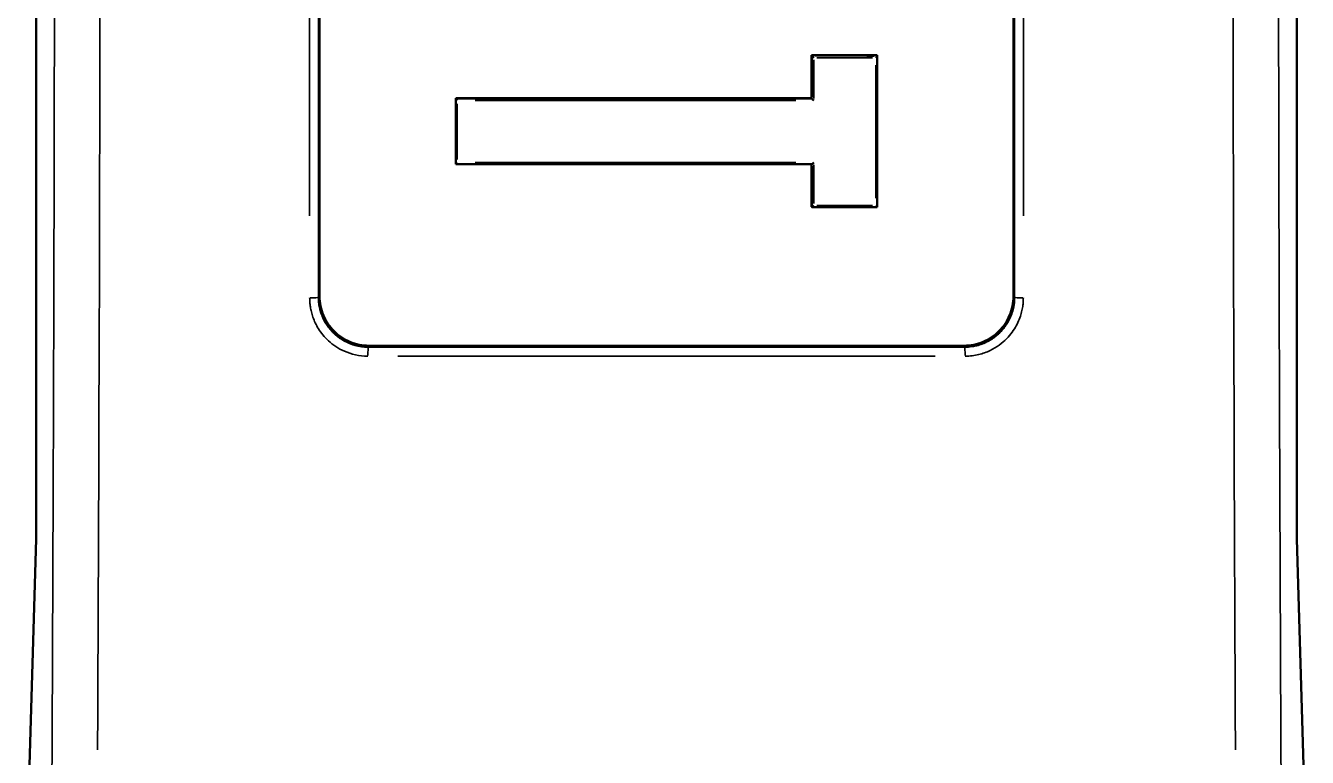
# Model space of a CAD drawing. Header units: millimetres. Extents: x 40 to 2195, y 40 to 1687.
# Drawn here: x 456.8 to 534, y 803.5 to 847.7 of the extents above; entities that cross this region are included whole.
import ezdxf

# ---------------------------------------------------------------- set-up
doc = ezdxf.new("R2010")
doc.units = ezdxf.units.MM
doc.header["$LTSCALE"] = 8
doc.layers.add('Visible (ISO)', color=7, linetype='Continuous', lineweight=50)
doc.layers.add('Visible Narrow (ISO)', color=7, linetype='Continuous', lineweight=35)

msp = doc.modelspace()

# ---------------------------------------------------------------- linework, layer by layer
at = {"layer": 'Visible (ISO)'}
for p, q in [((457.408, 961.526), (457.408, 816.708)), ((533.408, 961.526), (533.408, 816.708)), ((474.442, 930.218), (474.442, 831.294)), ((504.151, 845.868), (504.151, 843.283)), ((504.18, 845.827), (504.151, 845.868)), ((508.113, 845.825), (508.114, 845.866)), ((508.114, 845.866), (508.114, 836.736)), ((482.701, 843.283), (482.701, 839.319)), ((504.151, 843.283), (482.701, 843.283)), ((482.702, 843.239), (482.701, 843.283)), ((504.18, 843.239), (504.151, 843.283)), ((457.408, 841.256), (457.408, 816.708)), ((533.408, 841.256), (533.408, 816.708)), ((482.702, 839.306), (482.701, 839.319)), ((482.702, 839.306), (504.18, 839.306)), ((504.151, 839.306), (504.151, 836.735)), ((504.18, 836.719), (504.151, 836.735)), ((508.113, 836.72), (508.114, 836.736)), ((457.408, 816.708), (456.779, 795.256)), ((533.408, 816.708), (534.036, 795.256))]:
    msp.add_line(p, q, dxfattribs=at)
for centre, radius, start, end in [((515.408, 848.256), 1.25, 320.53592, 320.54059), ((515.408, 846.856), 1.6, 307.0941, 307.09776)]:
    msp.add_arc(centre, radius, start, end, dxfattribs=at)
for centre, major_axis, ratio, start_param, end_param in [((495.444, 878.455), (-398.155, 1.042), 0.081807, 1.592882, 1.602839), ((504.28, 845.727), (-0.1, 0.1), 0.012497, 0.069466, 1.605501), ((508.013, 845.726), (0.0999, 0.0999), 0.039458, 4.704259, 6.240699), ((482.802, 843.139), (-0.0999, 0.0999), 0.042305, 0.045387, 1.581421), ((504.28, 843.139), (-0.1, 0.1), 0.015355, 0.072318, 1.608343), ((482.802, 839.406), (-0.1, -0.1), 0.014755, 6.271537, 7.807581), ((504.28, 839.406), (-0.0999, -0.0999), 0.041708, 0.01522, 1.551656), ((504.28, 836.819), (-0.0999, -0.0999), 0.044555, 0.012436, 1.548474), ((495.405, 849.513), (398.369, -0.282), 0.032108, 4.734441, 4.744315), ((508.013, 836.82), (0.1, -0.1), 0.017609, 4.76164, 6.297682), ((495.408, 828.317), (337.098, 0), 0.000076, 4.65909, 4.765688), ((495.408, 828.394), (-396.947, 0), 0.000076, 1.525607, 1.615986)]:
    msp.add_ellipse(centre, major_axis=major_axis, ratio=ratio, start_param=start_param, end_param=end_param, dxfattribs=at)
for points, knots in [([(516.373, 831.294), (516.373, 835.417), (516.373, 839.54), (516.373, 843.665), (516.373, 847.791), (516.373, 851.918), (516.373, 856.047), (516.373, 860.579), (516.373, 865.113), (516.373, 869.648), (516.373, 873.378), (516.373, 877.108), (516.373, 880.837), (516.373, 885.039), (516.373, 889.239), (516.373, 893.435), (516.373, 897.49), (516.373, 901.541), (516.373, 905.586), (516.373, 909.2), (516.373, 912.809), (516.373, 916.413), (516.373, 920.016), (516.372, 923.615), (516.372, 927.211), (516.372, 928.214), (516.372, 929.217), (516.372, 930.219)], [0, 0, 0, 0, 0.125, 0.125, 0.125, 0.25, 0.25, 0.25, 0.3871702, 0.3871702, 0.3871702, 0.5, 0.5, 0.5, 0.6271482, 0.6271482, 0.6271482, 0.75, 0.75, 0.75, 0.8597323, 0.8597323, 0.8597323, 0.9694057, 0.9694057, 0.9694057, 1, 1, 1, 1]), ([(474.495, 831.342), (474.495, 847.8), (474.495, 864.317), (474.495, 897.321), (474.495, 913.785), (474.495, 930.136)], [-9.905801, -9.905801, -9.905801, -9.905801, -4.95291, -4.95291, -0.00002, -0.00002, -0.00002, -0.00002]), ([(516.32, 831.342), (516.32, 847.8), (516.32, 864.317), (516.32, 897.321), (516.32, 913.785), (516.319, 930.136)], [-9.90586, -9.90586, -9.90586, -9.90586, -4.952944, -4.952944, -0.000029, -0.000029, -0.000029, -0.000029]), ([(477.449, 828.291), (477.28, 828.291), (477.111, 828.306), (476.776, 828.363), (476.612, 828.406), (476.345, 828.499), (476.24, 828.543), (476.08, 828.621), (476.023, 828.651), (475.816, 828.768), (475.673, 828.866), (475.465, 829.037), (475.392, 829.103), (475.255, 829.24), (475.189, 829.313), (475.018, 829.521), (474.92, 829.663), (474.802, 829.87), (474.772, 829.927), (474.695, 830.087), (474.651, 830.191), (474.557, 830.458), (474.514, 830.622), (474.471, 830.873), (474.46, 830.957), (474.446, 831.126), (474.443, 831.21), (474.442, 831.294)], [0.0000013, 0.0000013, 0.0000013, 0.0000013, 0.0508162, 0.0508162, 0.1017788, 0.1017788, 0.1358091, 0.1358091, 0.155268, 0.155268, 0.2071447, 0.2071447, 0.2363776, 0.2363776, 0.265608, 0.265608, 0.3174704, 0.3174704, 0.3369302, 0.3369302, 0.3709684, 0.3709684, 0.4219804, 0.4219804, 0.447385, 0.447385, 0.4727519, 0.4727519, 0.4727519, 0.4727519]), ([(477.476, 828.364), (477.28, 828.364), (477.083, 828.383), (476.697, 828.46), (476.508, 828.518), (475.969, 828.744), (475.644, 828.961), (475.095, 829.509), (474.877, 829.834), (474.651, 830.373), (474.592, 830.562), (474.515, 830.949), (474.495, 831.145), (474.495, 831.342)], [-0.4708832, -0.4708832, -0.4708832, -0.4708832, -0.4117986, -0.4117986, -0.3524827, -0.3524827, -0.2354472, -0.2354472, -0.118523, -0.118523, -0.0591371, -0.0591371, -0.0000082, -0.0000082, -0.0000082, -0.0000082]), ([(516.32, 831.341), (516.32, 831.146), (516.301, 830.95), (516.223, 830.565), (516.166, 830.376), (515.94, 829.838), (515.723, 829.513), (515.174, 828.964), (514.85, 828.746), (514.31, 828.519), (514.12, 828.461), (513.733, 828.383), (513.536, 828.364), (513.339, 828.364)], [-0.4707471, -0.4707471, -0.4707471, -0.4707471, -0.4116871, -0.4116871, -0.3523848, -0.3523848, -0.2353862, -0.2353862, -0.1185325, -0.1185325, -0.0591231, -0.0591231, -0.000001, -0.000001, -0.000001, -0.000001]), ([(516.373, 831.294), (516.373, 831.071), (516.347, 830.847), (516.297, 830.628), (516.247, 830.41), (516.173, 830.196), (516.075, 829.994), (515.978, 829.791), (515.857, 829.599), (515.717, 829.423), (515.576, 829.247), (515.416, 829.087), (515.24, 828.947), (515.064, 828.807), (514.872, 828.686), (514.669, 828.589), (514.466, 828.491), (514.252, 828.416), (514.033, 828.366), (513.814, 828.317), (513.59, 828.291), (513.366, 828.291)], [0, 0, 0, 0, 0.142857, 0.142857, 0.142857, 0.285714, 0.285714, 0.285714, 0.428571, 0.428571, 0.428571, 0.571429, 0.571429, 0.571429, 0.714286, 0.714286, 0.714286, 0.857143, 0.857143, 0.857143, 1, 1, 1, 1])]:
    msp.add_open_spline(points, degree=3, knots=knots, dxfattribs=at)
at = {"layer": 'Visible Narrow (ISO)'}
for p, q in [((473.899, 836.191), (473.899, 925.381)), ((516.916, 925.381), (516.916, 836.191)), ((504.18, 845.697), (504.18, 843.368)), ((504.282, 843.263), (504.282, 845.593)), ((508.016, 845.275), (508.016, 837.258)), ((482.702, 843.042), (482.702, 839.503)), ((482.799, 839.587), (482.799, 842.947)), ((503.208, 843.134), (483.873, 843.134)), ((483.873, 839.4), (503.208, 839.4)), ((504.18, 839.177), (504.18, 836.849)), ((504.282, 836.942), (504.282, 839.271)), ((474.426, 831.278), (474.442, 831.293)), ((474.445, 831.297), (474.492, 831.339)), ((516.37, 831.297), (516.323, 831.339)), ((516.389, 831.278), (516.373, 831.293)), ((477.433, 828.276), (477.448, 828.291)), ((477.45, 828.295), (477.475, 828.36)), ((513.365, 828.295), (513.341, 828.36)), ((513.382, 828.276), (513.367, 828.291)), ((476.537, 827.842), (476.538, 827.842))]:
    msp.add_line(p, q, dxfattribs=at)
for centre, major_axis, ratio, start_param, end_param in [((445.422, 867.261), (0, -453.793), 0.034923, 1.430949, 1.759061), ((545.393, 867.261), (0, 453.794), 0.034923, 1.382532, 1.710643), ((495.453, 878.429), (-398.33, 1.043), 0.081808, 1.593416, 1.602305), ((495.444, 878.365), (-398.758, 1.044), 0.081824, 1.593646, 1.602076), ((495.398, 849.609), (398.76, -0.282), 0.032082, 4.735162, 4.743592), ((473.926, 831.279), (0.5, 0), 0.078918, 4.73796, 6.168685), ((516.889, 831.279), (-0.5, 0), 0.078918, 0.114501, 1.545225), ((477.433, 827.775), (0, 0.5), 0.045161, 0.116064, 1.576264), ((513.382, 827.775), (0, 0.5), 0.045161, 4.706756, 6.167119), ((495.408, 827.756), (398.503, 0), 0.000062, 4.67173, 4.753048)]:
    msp.add_ellipse(centre, major_axis=major_axis, ratio=ratio, start_param=start_param, end_param=end_param, dxfattribs=at)
for points, knots in [([(458.331, 796.295), (458.333, 796.61), (458.335, 796.926), (458.337, 797.241), (458.377, 804.666), (458.411, 812.11), (458.439, 819.577), (458.446, 821.403), (458.452, 823.23), (458.458, 825.059), (458.478, 831.025), (458.493, 837.004), (458.505, 842.988), (458.511, 846.337), (458.516, 849.689), (458.52, 853.041), (458.525, 857.514), (458.527, 861.989), (458.527, 866.464), (458.528, 871.335), (458.525, 876.207), (458.52, 881.076), (458.517, 884.032), (458.513, 886.986), (458.507, 889.939), (458.496, 896.319), (458.48, 902.692), (458.46, 909.052), (458.455, 910.484), (458.45, 911.915), (458.445, 913.346), (458.417, 921.131), (458.382, 928.894), (458.34, 936.62), (458.34, 936.698), (458.339, 936.775), (458.339, 936.853), (458.297, 944.5), (458.249, 952.112), (458.193, 959.691)], [0.0000015, 0.0000015, 0.0000015, 0.0000015, 0.0058229, 0.0058229, 0.0058229, 0.1428571, 0.1428571, 0.1428571, 0.176372, 0.176372, 0.176372, 0.2857143, 0.2857143, 0.2857143, 0.3469143, 0.3469143, 0.3469143, 0.4285714, 0.4285714, 0.4285714, 0.5174708, 0.5174708, 0.5174708, 0.5714286, 0.5714286, 0.5714286, 0.6880265, 0.6880265, 0.6880265, 0.7142857, 0.7142857, 0.7142857, 0.8571429, 0.8571429, 0.8571429, 0.85858, 0.85858, 0.85858, 0.9999988, 0.9999988, 0.9999988, 0.9999988]), ([(532.622, 959.691), (532.566, 952.112), (532.518, 944.5), (532.476, 936.853), (532.476, 936.776), (532.475, 936.698), (532.475, 936.621), (532.433, 928.895), (532.398, 921.132), (532.37, 913.348), (532.365, 911.916), (532.36, 910.484), (532.355, 909.052), (532.335, 902.692), (532.319, 896.32), (532.308, 889.939), (532.302, 886.987), (532.298, 884.032), (532.295, 881.076), (532.29, 876.208), (532.287, 871.336), (532.288, 866.464), (532.288, 861.989), (532.291, 857.514), (532.295, 853.041), (532.299, 849.689), (532.304, 846.338), (532.31, 842.989), (532.322, 837.004), (532.337, 831.025), (532.357, 825.059), (532.363, 823.231), (532.369, 821.403), (532.376, 819.577), (532.404, 812.11), (532.438, 804.667), (532.478, 797.241), (532.48, 796.926), (532.482, 796.61), (532.484, 796.295)], [0.0000012, 0.0000012, 0.0000012, 0.0000012, 0.1414246, 0.1414246, 0.1414246, 0.1428571, 0.1428571, 0.1428571, 0.2857143, 0.2857143, 0.2857143, 0.3119807, 0.3119807, 0.3119807, 0.4285714, 0.4285714, 0.4285714, 0.482534, 0.482534, 0.482534, 0.5714286, 0.5714286, 0.5714286, 0.6530896, 0.6530896, 0.6530896, 0.7142857, 0.7142857, 0.7142857, 0.8236304, 0.8236304, 0.8236304, 0.8571429, 0.8571429, 0.8571429, 0.9941772, 0.9941772, 0.9941772, 0.9999988, 0.9999988, 0.9999988, 0.9999988]), ([(508.113, 836.72), (508.113, 837.229), (508.113, 837.747), (508.113, 838.273), (508.113, 838.701), (508.113, 839.134), (508.113, 839.571), (508.113, 840.075), (508.113, 840.585), (508.113, 841.103), (508.113, 841.215), (508.113, 841.327), (508.113, 841.439), (508.113, 841.813), (508.113, 842.191), (508.113, 842.577), (508.113, 843.317), (508.113, 844.081), (508.113, 844.866), (508.113, 845.182), (508.113, 845.502), (508.113, 845.825)], [0, 0, 0, 0, 0.183645, 0.183645, 0.183645, 0.333333, 0.333333, 0.333333, 0.506027, 0.506027, 0.506027, 0.543198, 0.543198, 0.543198, 0.666667, 0.666667, 0.666667, 0.904151, 0.904151, 0.904151, 1, 1, 1, 1]), ([(504.18, 843.239), (503.445, 843.239), (502.674, 843.239), (501.868, 843.239), (501.062, 843.239), (500.222, 843.239), (499.342, 843.239), (498.598, 843.239), (497.826, 843.239), (497.024, 843.239), (496.876, 843.239), (496.727, 843.239), (496.577, 843.239), (495.613, 843.239), (494.606, 843.239), (493.552, 843.239), (492.499, 843.239), (491.399, 843.239), (490.251, 843.239), (490.123, 843.239), (489.994, 843.239), (489.864, 843.239), (488.835, 843.239), (487.769, 843.239), (486.653, 843.239), (485.396, 843.239), (484.078, 843.239), (482.702, 843.239)], [0, 0, 0, 0, 0.142857, 0.142857, 0.142857, 0.285714, 0.285714, 0.285714, 0.406341, 0.406341, 0.406341, 0.428571, 0.428571, 0.428571, 0.571429, 0.571429, 0.571429, 0.714286, 0.714286, 0.714286, 0.730295, 0.730295, 0.730295, 0.857143, 0.857143, 0.857143, 1, 1, 1, 1]), ([(474.425, 831.277), (474.425, 831.228), (474.427, 831.177), (474.43, 831.102), (474.432, 831.078), (474.437, 831.015), (474.44, 830.976), (474.449, 830.897), (474.455, 830.857), (474.47, 830.758), (474.481, 830.698), (474.501, 830.611), (474.507, 830.585), (474.526, 830.507), (474.54, 830.456), (474.568, 830.363), (474.581, 830.323), (474.615, 830.227), (474.637, 830.171), (474.678, 830.073), (474.697, 830.031), (474.743, 829.935), (474.771, 829.88), (474.828, 829.778), (474.855, 829.731), (474.919, 829.63), (474.955, 829.575), (475.031, 829.471), (475.069, 829.422), (475.152, 829.32), (475.198, 829.268), (475.291, 829.169), (475.339, 829.122), (475.393, 829.072), (475.397, 829.068), (475.448, 829.022), (475.497, 828.979), (475.6, 828.897), (475.652, 828.858), (475.728, 828.805), (475.749, 828.79), (475.828, 828.738), (475.889, 828.701), (476.013, 828.63), (476.077, 828.597), (476.171, 828.552), (476.2, 828.539), (476.287, 828.501), (476.348, 828.477), (476.471, 828.432), (476.533, 828.412), (476.657, 828.376), (476.719, 828.36), (476.851, 828.331), (476.923, 828.317), (477.069, 828.296), (477.143, 828.288), (477.289, 828.277), (477.36, 828.275), (477.432, 828.275)], [0, 0, 0, 0, 0.056768, 0.056768, 0.083333, 0.083333, 0.125, 0.125, 0.166667, 0.166667, 0.225109, 0.225109, 0.25, 0.25, 0.297449, 0.297449, 0.333333, 0.333333, 0.381864, 0.381864, 0.416667, 0.416667, 0.46192, 0.46192, 0.5, 0.5, 0.543513, 0.543513, 0.583333, 0.583333, 0.625, 0.625, 0.663578, 0.663578, 0.666667, 0.666667, 0.702403, 0.702403, 0.737008, 0.737008, 0.75, 0.75, 0.785033, 0.785033, 0.81908, 0.81908, 0.833333, 0.833333, 0.862461, 0.862461, 0.890562, 0.890562, 0.916667, 0.916667, 0.945527, 0.945527, 0.973826, 0.973826, 1, 1, 1, 1]), ([(513.383, 828.275), (513.46, 828.275), (513.536, 828.278), (513.676, 828.289), (513.741, 828.296), (513.881, 828.315), (513.956, 828.329), (514.048, 828.349), (514.067, 828.354), (514.152, 828.374), (514.217, 828.392), (514.335, 828.429), (514.389, 828.448), (514.502, 828.491), (514.561, 828.515), (514.637, 828.549), (514.656, 828.558), (514.74, 828.598), (514.803, 828.631), (514.898, 828.684), (514.931, 828.704), (515.024, 828.761), (515.08, 828.799), (515.14, 828.842), (515.145, 828.846), (515.205, 828.889), (515.256, 828.929), (515.331, 828.991), (515.356, 829.013), (515.428, 829.077), (515.474, 829.12), (515.52, 829.167), (515.523, 829.17), (515.573, 829.221), (515.618, 829.269), (515.674, 829.335), (515.689, 829.352), (515.742, 829.416), (515.778, 829.463), (515.853, 829.565), (515.89, 829.62), (515.931, 829.686), (515.939, 829.697), (515.975, 829.756), (516.001, 829.802), (516.055, 829.902), (516.082, 829.954), (516.112, 830.018), (516.117, 830.03), (516.143, 830.086), (516.161, 830.131), (516.203, 830.237), (516.225, 830.298), (516.258, 830.4), (516.271, 830.442), (516.295, 830.531), (516.307, 830.578), (516.319, 830.634), (516.322, 830.643), (516.332, 830.691), (516.339, 830.729), (516.353, 830.808), (516.359, 830.85), (516.366, 830.9), (516.367, 830.91), (516.373, 830.956), (516.376, 830.992), (516.383, 831.078), (516.386, 831.128), (516.389, 831.211), (516.39, 831.244), (516.39, 831.277)], [0, 0, 0, 0, 0.028018, 0.028018, 0.052847, 0.052847, 0.082876, 0.082876, 0.090909, 0.090909, 0.11888, 0.11888, 0.143596, 0.143596, 0.172436, 0.172436, 0.181818, 0.181818, 0.215511, 0.215511, 0.23468, 0.23468, 0.269255, 0.269255, 0.272727, 0.272727, 0.307469, 0.307469, 0.325611, 0.325611, 0.361321, 0.361321, 0.363636, 0.363636, 0.403038, 0.403038, 0.416593, 0.416593, 0.454545, 0.454545, 0.498234, 0.498234, 0.507586, 0.507586, 0.545455, 0.545455, 0.588924, 0.588924, 0.598592, 0.598592, 0.636364, 0.636364, 0.689418, 0.689418, 0.727273, 0.727273, 0.77168, 0.77168, 0.780898, 0.780898, 0.818182, 0.818182, 0.860844, 0.860844, 0.870928, 0.870928, 0.909091, 0.909091, 0.962939, 0.962939, 1, 1, 1, 1]), ([(477.432, 828.275), (478.107, 828.275), (478.799, 828.275), (480.204, 828.275), (480.915, 828.275), (482.003, 828.275), (482.364, 828.275), (482.775, 828.275), (482.82, 828.275), (483.505, 828.275), (484.161, 828.275), (485.494, 828.275), (486.171, 828.275), (487.544, 828.275), (488.24, 828.275), (488.963, 828.275), (488.985, 828.275), (489.754, 828.275), (490.508, 828.275), (492.019, 828.275), (492.777, 828.275), (494.191, 828.275), (494.847, 828.275), (495.508, 828.275), (495.513, 828.275), (496.258, 828.275), (496.999, 828.275), (498.481, 828.275), (499.222, 828.275), (500.641, 828.275), (501.32, 828.275), (502.024, 828.275), (502.055, 828.275), (502.748, 828.275), (503.403, 828.275), (504.706, 828.275), (505.353, 828.275), (506.641, 828.275), (507.281, 828.275), (507.966, 828.275), (508.026, 828.275), (508.138, 828.275), (508.191, 828.275), (508.954, 828.275), (509.643, 828.275), (511.002, 828.275), (511.669, 828.275), (512.679, 828.275), (513.033, 828.275), (513.383, 828.275)], [0, 0, 0, 0, 0.0664639, 0.0664639, 0.1312174, 0.1312174, 0.1628207, 0.1628207, 0.1666667, 0.1666667, 0.2217513, 0.2217513, 0.2766773, 0.2766773, 0.3316034, 0.3316034, 0.3333333, 0.3333333, 0.3918189, 0.3918189, 0.4498973, 0.4498973, 0.5, 0.5, 0.5003592, 0.5003592, 0.5569019, 0.5569019, 0.613838, 0.613838, 0.6666667, 0.6666667, 0.6691109, 0.6691109, 0.7211053, 0.7211053, 0.7738498, 0.7738498, 0.8280955, 0.8280955, 0.8333333, 0.8333333, 0.8379004, 0.8379004, 0.9002518, 0.9002518, 0.9643512, 0.9643512, 1, 1, 1, 1])]:
    msp.add_open_spline(points, degree=3, knots=knots, dxfattribs=at)
for points in [[(474.425, 930.236), (474.425, 922.051), (474.425, 905.615), (474.425, 880.844), (474.425, 856.032), (474.425, 839.516), (474.425, 831.277)], [(516.39, 831.277), (516.39, 839.516), (516.39, 856.032), (516.39, 880.844), (516.39, 905.615), (516.39, 922.051), (516.39, 930.236)], [(473.899, 831.239), (473.899, 831.155), (473.905, 830.979), (473.936, 830.704), (473.995, 830.402), (474.09, 830.08), (474.23, 829.737), (474.424, 829.378), (474.685, 829.012), (475.024, 828.65), (475.454, 828.309), (475.988, 828.012), (476.636, 827.794), (477.14, 827.732), (477.411, 827.732)], [(513.404, 827.732), (513.699, 827.732), (514.244, 827.805), (514.933, 828.057), (515.488, 828.395), (515.923, 828.776), (516.257, 829.175), (516.504, 829.572), (516.68, 829.954), (516.798, 830.316), (516.87, 830.646), (516.908, 830.949), (516.916, 831.144), (516.916, 831.239)]]:
    msp.add_open_spline(points, degree=3, dxfattribs=at)

doc.saveas('drawing.dxf')
